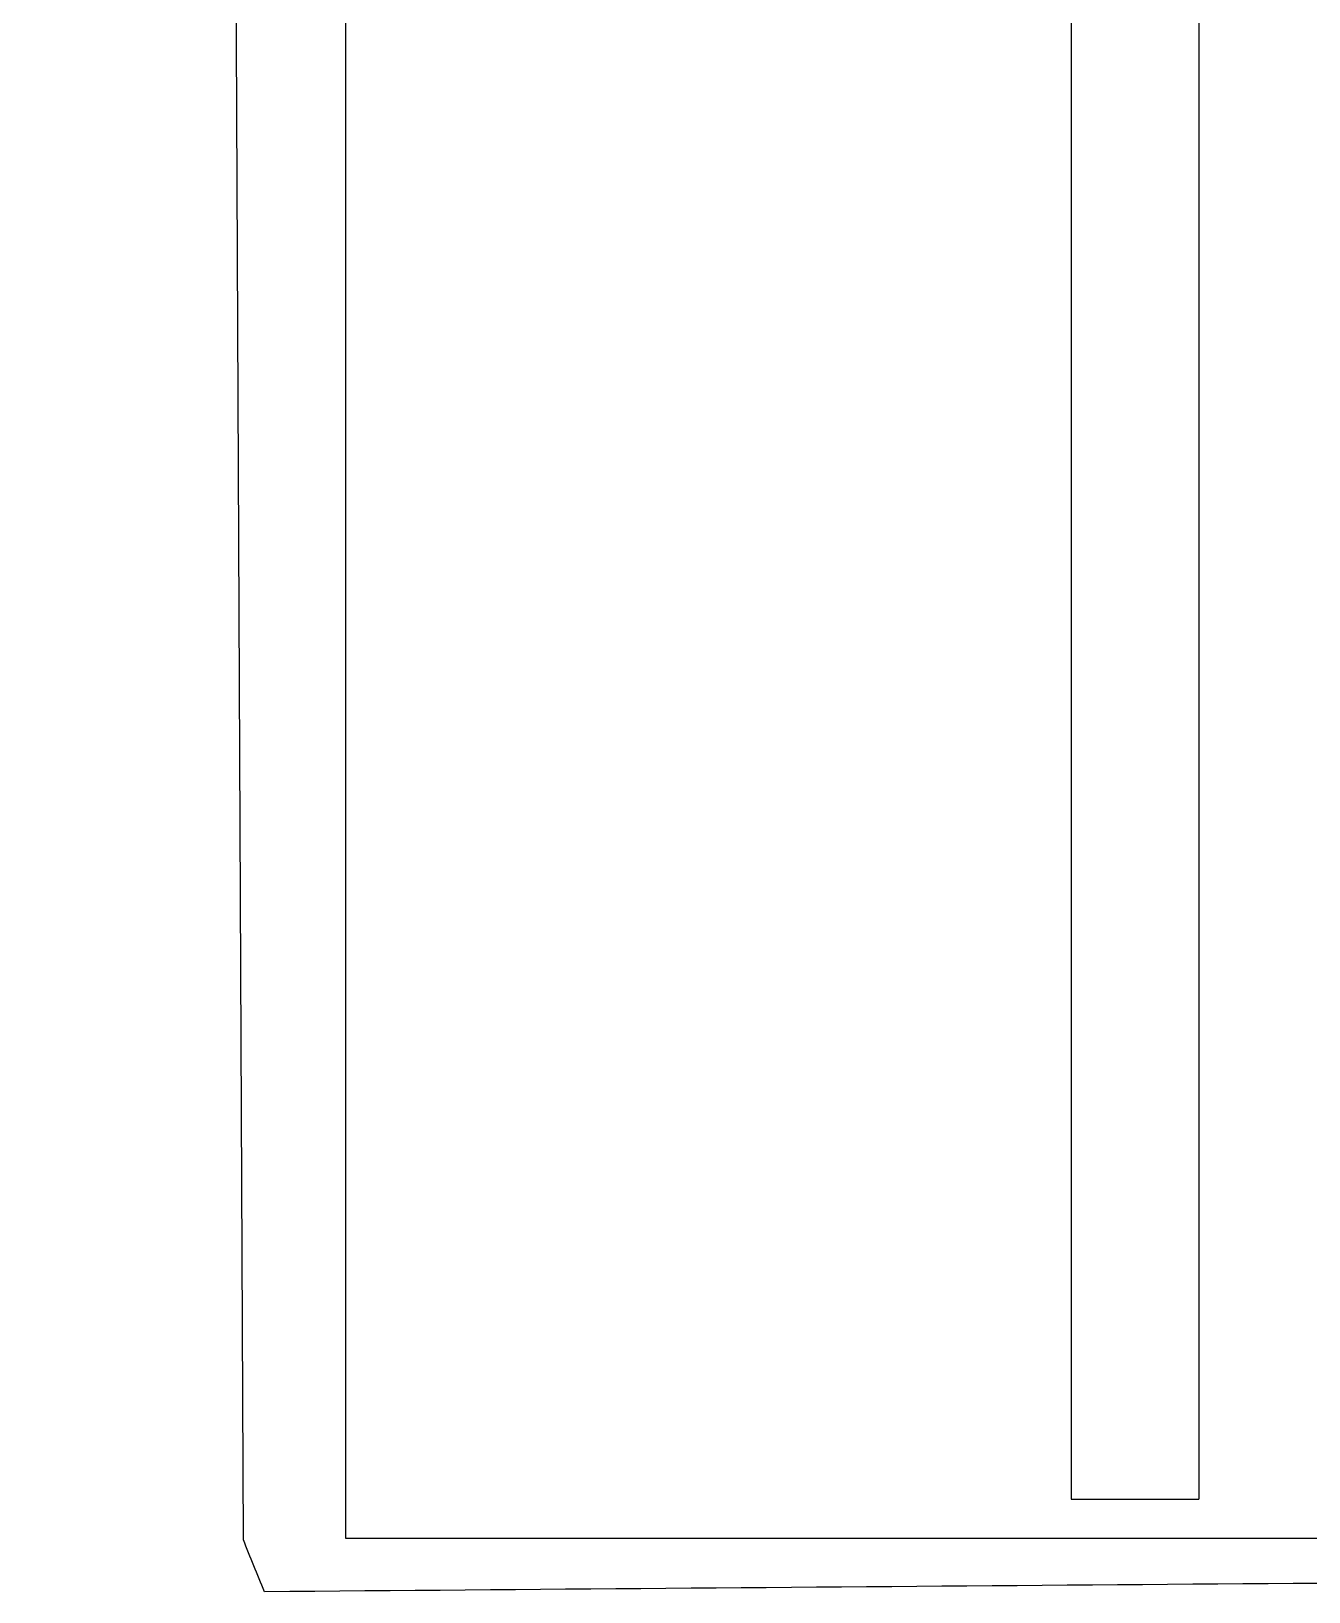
# Model space of a CAD drawing. Extents: x -303 to 288, y -142 to 145.
# Drawn here: x 74.43 to 109.42, y -104.31 to -61.58 of the extents above; entities that cross this region are included whole.
import ezdxf

# ---------------------------------------------------------------- set-up
doc = ezdxf.new("R2010")
doc.units = 0
doc.header["$MEASUREMENT"] = 0
doc.layers.add('LAYER_1', color=7, linetype='CONTINUOUS')

msp = doc.modelspace()

# ---------------------------------------------------------------- linework, layer by layer
at = {"layer": 'LAYER_1', "color": 1}
for points in [[(106.4055, 17.221), (91.7321, 17.321), (77.0785, 17.441), (62.4251, 17.561), (62.4251, 17.561), (62.2139, 17.0862), (62.0293, 16.6112), (61.8447, 16.1364), (61.8447, 16.1364), (61.8447, 16.1364), (61.3247, -95.2424), (61.3247, -95.2424)], [(124.801, -103.9724), (110.1276, -104.0724), (95.474, -104.1924), (80.8206, -104.3124), (80.8206, -104.3124), (80.6094, -103.8376), (80.4248, -103.3626), (80.2402, -102.8878), (80.2402, -102.8878), (80.2402, -102.8878), (79.7202, 8.491), (79.7202, 8.491)]]:
    msp.add_open_spline(points, degree=3, knots=[0, 0, 0, 0, 0.25, 0.25, 0.25, 0.25, 0.5, 0.5, 0.5, 0.5, 1, 1, 1, 1], dxfattribs=at)
for points in [[(106.4055, 17.221), (106.4055, 17.221), (106.4055, -101.7722), (106.4055, -101.7722)], [(102.9077, 16.095), (102.9077, 16.095), (102.9077, -101.7722), (102.9077, -101.7722)], [(83.0368, 8.4912), (83.0368, 8.4912), (83.0368, -102.8464), (83.0368, -102.8464)], [(102.9077, -101.7722), (102.9077, -101.7722), (106.4055, -101.7722), (106.4055, -101.7722)], [(83.0368, -102.8464), (83.0368, -102.8464), (121.3032, -102.8464), (121.3032, -102.8464)]]:
    msp.add_open_spline(points, degree=3, dxfattribs=at)

doc.saveas('drawing.dxf')
